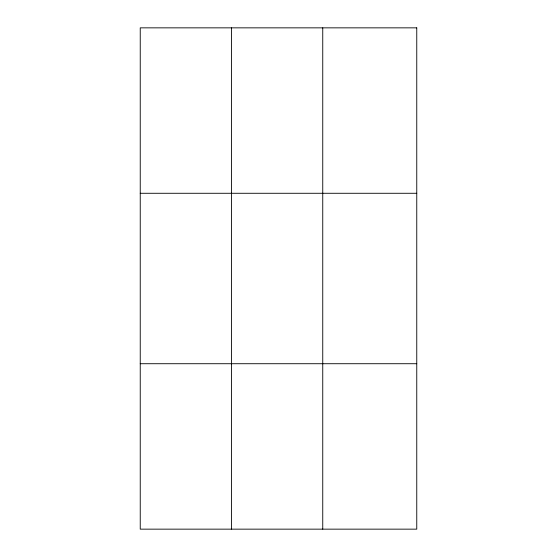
<?xml version="1.0" encoding="UTF-8"?>
<svg xmlns="http://www.w3.org/2000/svg" width="557" height="557" viewBox="0 0 557 557"><rect width="100%" height="100%" fill="white"/><g stroke="black" fill="none" stroke-linecap="round" stroke-linejoin="round"><path stroke-width="0.84" d="M231.489 529.15L231.489 27.85M322.747 529.15L322.747 27.85M140.239 193.279L416.761 193.279M140.239 363.721L416.761 363.721M416.761 27.85L416.761 529.15L140.239 529.15L140.239 27.85L416.761 27.85"/></g></svg>
